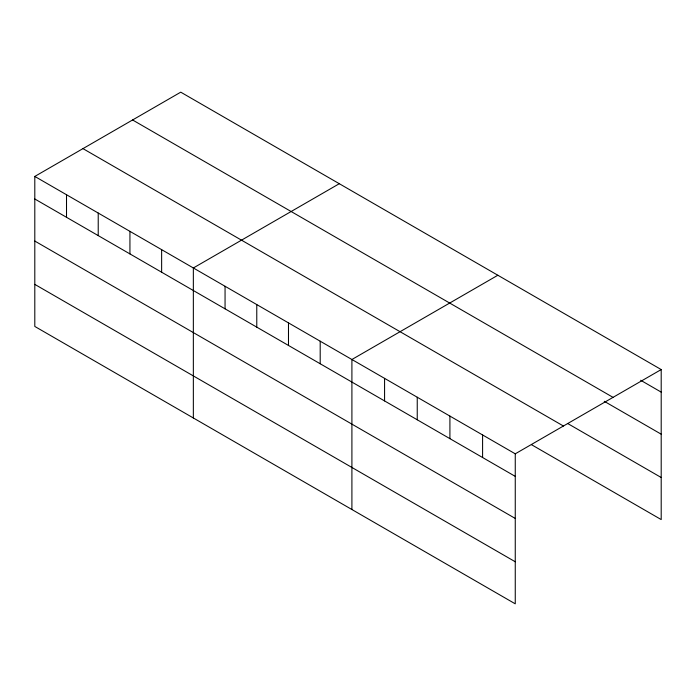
<?xml version="1.0" encoding="UTF-8"?>
<svg xmlns="http://www.w3.org/2000/svg" width="696" height="696" viewBox="0 0 696 696"><rect width="100%" height="100%" fill="white"/><g stroke="black" fill="none" stroke-linecap="round" stroke-linejoin="round"><path stroke-width="1.04" d="M34.8 176.427L515.258 453.818L515.258 603.832L34.8 326.441L34.8 176.427L180.743 92.168L661.2 369.559L661.2 519.573L531.448 444.657M339.291 183.709L193.349 267.969L193.349 417.974M497.84 275.251L351.906 359.51L351.906 509.515M515.258 453.818L661.2 369.559M640.668 380.26L661.2 392.118M132.579 119.973L613.037 397.364M604.258 401.305L661.2 434.182M567.858 423.62L661.2 477.508M82.963 148.622L563.421 426.013M34.8 198.986L515.258 476.377M34.8 241.051L515.258 518.442M34.8 284.377L515.258 561.768M482.589 434.957L482.589 457.516M449.912 416.095L449.912 438.654M417.243 397.233L417.243 419.792M384.575 378.372L384.575 400.931M320.195 341.197L320.195 363.756M288.483 322.892L288.483 345.451M256.772 304.587L256.772 327.146M225.06 286.274L225.06 308.833M161.637 249.664L161.637 272.223M129.934 231.35L129.934 253.91M98.223 213.046L98.223 235.605M66.511 194.741L66.511 217.3"/></g></svg>
